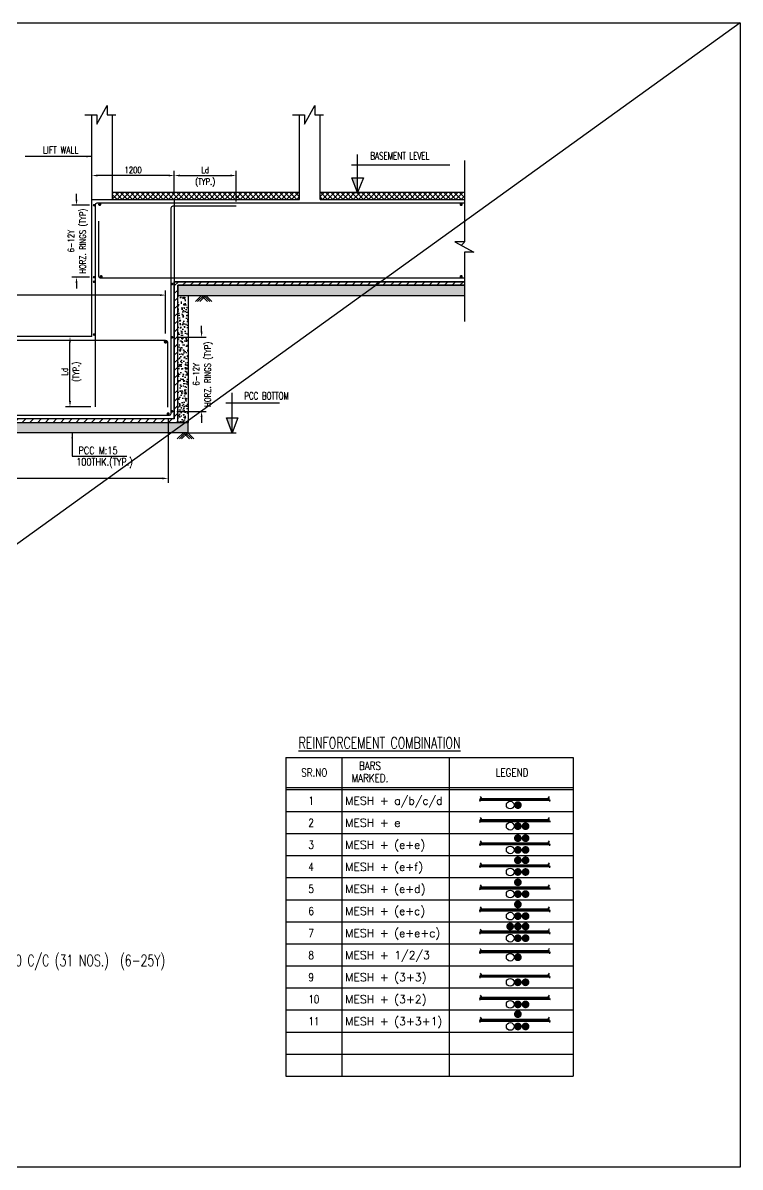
# Model space of a CAD drawing. Extents: x 324505 to 1272425, y -526289 to -156124.
# Drawn here: x 405279 to 436637, y -257161 to -207141 of the extents above; entities that cross this region are included whole.
import ezdxf
from ezdxf.enums import TextEntityAlignment as Align

# ---------------------------------------------------------------- set-up
doc = ezdxf.new("R2010")
doc.units = 0
doc.header["$LTSCALE"] = 500
doc.header["$MEASUREMENT"] = 0
doc.header["$PDMODE"] = 35
doc.header["$PDSIZE"] = -15
doc.linetypes.add('HIDDEN2', pattern=[0.1875, 0.125, -0.0625])
doc.layers.get('DEFPOINTS').update_dxf_attribs({"color": 4})
for name, color, linetype in [('FRAME TABLE', 5, 'Continuous'), ('level', 3, 'Continuous'), ('P.C.C.', 8, 'Continuous'), ('S-273 DAI', 3, 'Continuous'), ('S-BRECK LINE', 8, 'Continuous'), ('S-COLUMN', 1, 'Continuous'), ('S-COLUMN NO', 2, 'Continuous'), ('S-CONCRET LINE', 4, 'Continuous'), ('S-DIM-1', 5, 'Continuous'), ('S-HATCH @ 1', 252, 'Continuous'), ('S-LEVEL SECTION', 3, 'Continuous'), ('S-PCC', 9, 'Continuous'), ('S-REINFORCEMENT', 6, 'Continuous'), ('S-TEXT', 2, 'Continuous'), ('S-TEXT-1', 4, 'Continuous'), ('S-TITIL', 6, 'Continuous'), ('S-WATER PROFING', 9, 'Continuous'), ('TEXT', 4, 'Continuous')]:
    doc.layers.add(name, color=color, linetype=linetype)
doc.styles.add('ROMAND', font='simplex.shx')
doc.styles.add('ROMANS', font='simplex.shx', dxfattribs={"width": 0.8, "height": 275, "bigfont": 'bigfont.shx'})
doc.dimstyles.new('dim100', dxfattribs={"dimtxt": 250, "dimasz": 250, "dimexe": 200, "dimexo": 200, "dimgap": 100, "dimtad": 1, "dimdec": 0, "dimzin": 0, "dimdsep": 46, "dimtxsty": 'ROMANS', "dimcen": 0, "dimclrd": 5, "dimclre": 5, "dimclrt": 4, "dimadec": 0, "dimazin": 0, "dimtfac": 1, "dimtdec": 0, "dimtix": 1, "dimtofl": 0, "dimtmove": 2, "dimatfit": 3, "dimfxl": 0, "dimtolj": 1, "dimtzin": 0, "dimlwd": -1, "dimlwe": -1, "dimarcsym": 0})
doc.dimstyles.new('dim33.33', dxfattribs={"dimtxt": 250, "dimasz": 250, "dimexe": 200, "dimexo": 200, "dimgap": 100, "dimtad": 1, "dimdec": 0, "dimlfac": 0.333331, "dimzin": 0, "dimdsep": 46, "dimtxsty": 'ROMANS', "dimcen": 0, "dimclrd": 5, "dimclre": 5, "dimclrt": 4, "dimadec": 0, "dimazin": 0, "dimtfac": 1, "dimtdec": 0, "dimtix": 1, "dimtofl": 0, "dimtmove": 2, "dimatfit": 3, "dimfxl": 0, "dimtolj": 1, "dimtzin": 0, "dimlwd": -1, "dimlwe": -1, "dimarcsym": 0})

# ---------------------------------------------------------------- blocks, each defined once
blk = doc.blocks.new('*U1075')
at = {"layer": 'level'}
blk.add_hatch(color=11, dxfattribs=at).paths.add_polyline_path([(0, 644), (-250, 644), (0, 0)])
at = {"layer": 'S-LEVEL SECTION'}
for p, q in [((0, 0), (0, 1658)), ((-266, 1217), (4028, 1217)), ((-250, 0), (180, 0))]:
    blk.add_line(p, q, dxfattribs=at)
blk.add_lwpolyline([(0, 0), (-250, 644), (250, 644)], close=True, dxfattribs=at)
at = {"layer": 'S-LEVEL SECTION', "style": 'ROMANS', "width": 0.7}
for tag, p in [('FLOOR', (338, 1456)), ('LVL', (182, 834))]:
    blk.add_attdef(tag, p, '', height=325, dxfattribs=at)
blk = doc.blocks.new('*U1077')
at = {"layer": 'level'}
blk.add_hatch(color=11, dxfattribs=at).paths.add_polyline_path([(0, 644), (-250, 644), (0, 0)])
at = {"layer": 'S-LEVEL SECTION'}
for p, q in [((0, 0), (0, 1749)), ((-266, 1308), (2079, 1308)), ((-1937, 0), (180, 0))]:
    blk.add_line(p, q, dxfattribs=at)
blk.add_lwpolyline([(0, 0), (-250, 644), (250, 644)], close=True, dxfattribs=at)
at = {"layer": 'S-LEVEL SECTION', "style": 'ROMANS', "width": 0.7}
for tag, p in [('FLOOR', (338, 1456)), ('LVL', (182, 834))]:
    blk.add_attdef(tag, p, '', height=325, dxfattribs=at)
blk = doc.blocks.new('*D1175')
at = {"layer": 'DEFPOINTS', "color": 0}
for p in [(408299, -213814), (408299, -214856), (411899, -214856)]:
    blk.add_point(p, dxfattribs=at)
at = {"layer": 'S-DIM-1', "color": 5}
for p, q in [((408299, -214656), (408299, -213614)), ((411649, -213814), (408549, -213814)), ((411899, -214656), (411899, -213614))]:
    blk.add_line(p, q, dxfattribs=at)
for points in [[(408549, -213772), (408549, -213855), (408299, -213814)], [(411649, -213855), (411649, -213772), (411899, -213814)]]:
    blk.add_solid(points, dxfattribs=at)
at = {"layer": 'S-DIM-1', "color": 4, "insert": (410099, -213576), "char_height": 275, "attachment_point": 5, "style": 'ROMANS'}
blk.add_mtext('\\A1;1200', dxfattribs=at)
blk = doc.blocks.new('*D1177')
at = {"layer": 'DEFPOINTS', "color": 0}
for p in [(408393, -215112), (407624, -218256), (408393, -218256)]:
    blk.add_point(p, dxfattribs=at)
at = {"layer": 'S-DIM-1', "color": 5}
for p, q in [((407624, -214862), (407624, -214612)), ((408193, -215112), (407424, -215112)), ((408193, -218256), (407424, -218256)), ((407624, -218506), (407624, -218756))]:
    blk.add_line(p, q, dxfattribs=at)
for points in [[(407582, -214862), (407666, -214862), (407624, -215112)], [(407666, -218506), (407582, -218506), (407624, -218256)]]:
    blk.add_solid(points, dxfattribs=at)
at = {"layer": 'S-DIM-1', "color": 4, "char_height": 275, "attachment_point": 5, "rotation": 90, "style": 'ROMANS'}
for s, insert in [('HORZ. RINGS (TYP)', (407934, -216684)), ('\\A1;6-12Y', (407387, -216684))]:
    blk.add_mtext(s, dxfattribs=dict(at, insert=insert))
blk = doc.blocks.new('*D1178')
at = {"layer": 'DEFPOINTS', "color": 0}
for p in [(411805, -220884), (411805, -224124), (413094, -224124)]:
    blk.add_point(p, dxfattribs=at)
at = {"layer": 'S-DIM-1', "color": 5}
for p, q in [((413094, -220634), (413094, -220384)), ((412005, -220884), (413294, -220884)), ((412005, -224124), (413294, -224124)), ((413094, -224374), (413094, -224624))]:
    blk.add_line(p, q, dxfattribs=at)
for points in [[(413052, -220634), (413135, -220634), (413094, -220884)], [(413135, -224374), (413052, -224374), (413094, -224124)]]:
    blk.add_solid(points, dxfattribs=at)
at = {"layer": 'S-DIM-1', "color": 4, "char_height": 275, "attachment_point": 5, "rotation": 90, "style": 'ROMANS'}
for s, insert in [('HORZ. RINGS (TYP)', (413403, -222504)), ('\\A1;6-12Y', (412856, -222504))]:
    blk.add_mtext(s, dxfattribs=dict(at, insert=insert))
blk = doc.blocks.new('*D1179')
at = {"layer": 'DEFPOINTS', "color": 0}
for p in [(387673, -224235), (411630, -224235), (387673, -227054)]:
    blk.add_point(p, dxfattribs=at)
at = {"layer": 'S-DIM-1', "color": 5}
for p, q in [((387673, -224435), (387673, -227254)), ((411630, -224435), (411630, -227254)), ((411380, -227054), (387923, -227054))]:
    blk.add_line(p, q, dxfattribs=at)
for points in [[(387923, -227013), (387923, -227096), (387673, -227054)], [(411380, -227096), (411380, -227013), (411630, -227054)]]:
    blk.add_solid(points, dxfattribs=at)
at = {"layer": 'S-DIM-1', "color": 4, "insert": (399651, -226817), "char_height": 275, "attachment_point": 5, "style": 'ROMANS'}
blk.add_mtext('\\A1;{ BOTTOM STEEL}', dxfattribs=at)
blk = doc.blocks.new('*D1180')
at = {"layer": 'DEFPOINTS', "color": 0}
for p in [(387829, -219041), (387829, -220926), (411519, -220926)]:
    blk.add_point(p, dxfattribs=at)
at = {"layer": 'S-DIM-1', "color": 5}
for p, q in [((387829, -220726), (387829, -218841)), ((411269, -219041), (388079, -219041)), ((411519, -220726), (411519, -218841))]:
    blk.add_line(p, q, dxfattribs=at)
for points in [[(388079, -219000), (388079, -219083), (387829, -219041)], [(411269, -219083), (411269, -219000), (411519, -219041)]]:
    blk.add_solid(points, dxfattribs=at)
at = {"layer": 'S-DIM-1', "color": 4, "insert": (401501, -218666), "char_height": 275, "attachment_point": 5, "style": 'ROMANS'}
blk.add_mtext('\\A1;{TOP STEEL }', dxfattribs=at)
blk = doc.blocks.new('*D1181')
at = {"layer": 'DEFPOINTS', "color": 0}
for p in [(414605, -213814), (411899, -214856), (414605, -215156)]:
    blk.add_point(p, dxfattribs=at)
at = {"layer": 'S-DIM-1', "color": 5}
for p, q in [((411899, -214656), (411899, -213614)), ((412149, -213814), (414355, -213814)), ((414605, -214956), (414605, -213614))]:
    blk.add_line(p, q, dxfattribs=at)
for points in [[(412149, -213772), (412149, -213855), (411899, -213814)], [(414355, -213855), (414355, -213772), (414605, -213814)]]:
    blk.add_solid(points, dxfattribs=at)
at = {"layer": 'S-DIM-1', "color": 4, "char_height": 275, "attachment_point": 5, "style": 'ROMANS'}
for s, insert in [('\\A1;{Ld\\Fsimplex.shx,bigfont.shx;', (413252, -213576)), ('(TYP.)}', (413252, -214123))]:
    blk.add_mtext(s, dxfattribs=dict(at, insert=insert))
blk = doc.blocks.new('*D1182')
at = {"layer": 'DEFPOINTS', "color": 0}
for p in [(407339, -220856), (408299, -220856), (408449, -223927)]:
    blk.add_point(p, dxfattribs=at)
at = {"layer": 'S-DIM-1', "color": 5}
for p, q in [((408099, -220856), (407139, -220856)), ((407339, -223677), (407339, -221106)), ((408249, -223927), (407139, -223927))]:
    blk.add_line(p, q, dxfattribs=at)
for points in [[(407381, -221106), (407298, -221106), (407339, -220856)], [(407298, -223677), (407381, -223677), (407339, -223927)]]:
    blk.add_solid(points, dxfattribs=at)
at = {"layer": 'S-DIM-1', "color": 4, "char_height": 275, "attachment_point": 5, "rotation": 90, "style": 'ROMANS'}
for s, insert in [('(TYP.)}', (407649, -222392)), ('\\A1;{\\Fsimplex.shx,bigfont.shx;Ld', (407102, -222392))]:
    blk.add_mtext(s, dxfattribs=dict(at, insert=insert))

msp = doc.modelspace()

# ---------------------------------------------------------------- hatches: boundary and pattern name
at = {"layer": 'S-HATCH @ 1'}
h = msp.add_hatch(dxfattribs=at)
h.set_pattern_fill('ANSI37', color=256, scale=50)
h.set_pattern_definition([(45, (431173.84, -214405.79), (-112.2532, 112.2532), []), (135, (431173.84, -214405.79), (-112.2532, -112.2532), [])])
h.paths.add_polyline_path([(417373.843, -214855.791), (417373.843, -214555.791), (409198.862, -214555.791), (409198.862, -214855.791)])
h.paths.add_polyline_path([(424582.882, -214555.791), (418273.843, -214555.791), (418273.843, -214555.791), (418273.843, -214855.791), (418273.843, -214855.791), (424582.882, -214855.791)])
at = {"layer": 'S-PCC'}
h = msp.add_hatch(dxfattribs=at)
h.set_pattern_fill('AR-CONC', color=256, scale=2, style=0)
h.set_pattern_definition([(50, (-429453.8, -220310.52), (364.36934, -31.87817), [38.1, -419.1]), (355, (-429453.8, -220310.52), (-70.48684, 382.11369), [30.48, -335.28117]), (100.451445, (-429423.43, -220313.18), (293.8825, 350.2355), [32.38002, -356.18049]), (46.1842, (-429453.8, -220208.9), (542.15808, -84.08466), [57.15, -628.65]), (96.63556, (-429408.6, -220215.93), (474.80827, 494.85225), [48.57005, -534.2712]), (351.18415, (-429453.8, -220208.9), (474.80827, 494.85225), [45.71993, -502.91946]), (21, (-429403, -220234.32), (303.22878, -204.5304), [38.1, -419.1]), (326, (-429403, -220234.32), (123.60406, 368.37593), [30.48, -335.28]), (71.451445, (-429377.72, -220251.36), (426.83284, 163.84554), [32.38002, -356.17988]), (37.5, (-429453.79, -220310.52), (6.177207, 169.110078), [0, -331.216, 0, -340.36, 0, -336.55]), (7.5, (-429453.8, -220310.52), (133.639325, 200.36115), [0, -194.056, 0, -323.596, 0, -128.27]), (327.5, (-429567.08, -220310.52), (271.18119, -11.457488), [0, -127, 0, -396.24, 0, -525.78]), (317.5, (-429617.88, -220310.52), (296.25836, 50.85298), [0, -165.1, 0, -263.144, 0, -373.38])])
h.paths.add_polyline_path([(424582.882, -218605.791), (412048.843, -218605.791), (412048.843, -219055.791), (424582.882, -219055.791)])
h = msp.add_hatch(dxfattribs=at)
h.set_pattern_fill('AR-CONC', color=256, scale=2, angle=270, style=0)
h.set_pattern_definition([(320, (415369.1, 618761.52), (-31.87817, -364.36934), [38.1, -419.1]), (265, (415369.1, 618761.5), (382.11369, 70.48684), [30.48, -335.28117]), (10.451445, (415366.46, 618731.15), (350.2355, -293.8825), [32.38002, -356.18049]), (316.1842, (415470.7, 618761.5), (-84.08466, -542.15808), [57.15, -628.65]), (6.63556, (415463.7, 618716.34), (494.85225, -474.80827), [48.57005, -534.2712]), (261.18415, (415470.7, 618761.5), (494.85225, -474.80827), [45.71993, -502.91946]), (291, (415445.3, 618710.72), (-204.5304, -303.22878), [38.1, -419.1]), (236, (415445.3, 618710.7), (368.37593, -123.60406), [30.48, -335.28]), (341.451445, (415428.27, 618685.45), (163.84554, -426.83284), [32.38002, -356.17988]), (307.5, (415369.11, 618761.52), (169.110078, -6.177207), [0, -331.216, 0, -340.36, 0, -336.55]), (277.5, (415369.11, 618761.52), (200.36115, -133.639325), [0, -194.056, 0, -323.596, 0, -128.27]), (237.5, (415369.11, 618874.8), (-11.457488, -271.18119), [0, -127, 0, -396.24, 0, -525.78]), (227.5, (415369.11, 618925.6), (50.85298, -296.25836), [0, -165.1, 0, -263.144, 0, -373.38])])
h.paths.add_polyline_path([(412498.843, -219055.791), (412048.843, -219055.791), (412048.843, -224605.791), (412498.843, -224605.791)])
h = msp.add_hatch(dxfattribs=at)
h.set_pattern_fill('AR-CONC', color=256, scale=2, style=0)
h.set_pattern_definition([(50, (-439953.8, -221735.52), (364.36934, -31.87817), [38.1, -419.1]), (355, (-439953.8, -221735.52), (-70.48684, 382.11369), [30.48, -335.28117]), (100.451445, (-439923.43, -221738.18), (293.8825, 350.2355), [32.38002, -356.18049]), (46.1842, (-439953.8, -221633.9), (542.15808, -84.08466), [57.15, -628.65]), (96.63556, (-439908.6, -221640.93), (474.80827, 494.85225), [48.57005, -534.2712]), (351.18415, (-439953.8, -221633.9), (474.80827, 494.85225), [45.71993, -502.91946]), (21, (-439903, -221659.32), (303.22878, -204.5304), [38.1, -419.1]), (326, (-439903, -221659.32), (123.60406, 368.37593), [30.48, -335.28]), (71.451445, (-439877.72, -221676.36), (426.83284, 163.84554), [32.38002, -356.17988]), (37.5, (-439953.79, -221735.52), (6.177207, 169.110078), [0, -331.216, 0, -340.36, 0, -336.55]), (7.5, (-439953.8, -221735.52), (133.639325, 200.36115), [0, -194.056, 0, -323.596, 0, -128.27]), (327.5, (-440067.08, -221735.52), (271.18119, -11.457488), [0, -127, 0, -396.24, 0, -525.78]), (317.5, (-440117.88, -221735.52), (296.25836, 50.85298), [0, -165.1, 0, -263.144, 0, -373.38])])
h.paths.add_polyline_path([(386848.843, -224605.791), (386848.843, -225055.791), (412488.514, -225055.791), (412488.514, -224605.791)])
at = {"layer": 'S-WATER PROFING', "linetype": 'Continuous', "ltscale": 200}
h = msp.add_hatch(dxfattribs=at)
h.set_pattern_fill('ANSI31', color=256, scale=75, style=0)
h.set_pattern_definition([(45, (-1198091.02, -287948.57), (-168.379802, 168.379802), [])])
h.paths.add_polyline_path([(424582.882, -216707.655), (424582.882, -216933.128), (424995.003, -217158.602), (424582.882, -217158.602), (424582.882, -220189.822)])
h.paths.add_polyline_path([(424582.882, -218455.791), (411898.843, -218455.791), (411898.843, -224455.791), (387448.843, -224455.791), (387448.843, -218455.791), (375756.181, -218455.791), (375756.181, -218605.791), (387298.843, -218605.791), (387298.843, -224605.791), (412048.843, -224605.791), (412048.843, -218605.791), (424582.882, -218605.791), (424582.882, -217158.602), (424995.003, -217158.602), (424170.76, -216707.655), (424582.882, -216707.655), (424582.882, -213150.498)])

# ---------------------------------------------------------------- linework, layer by layer
at = {"layer": 'FRAME TABLE', "color": 7}
for p, q in [((416782.167, -239258.368), (429339.03, -239258.368)), ((416782.167, -239258.368), (416782.167, -253186.088)), ((419217.071, -239258.368), (419217.071, -253186.088)), ((423914.686, -239258.368), (423914.686, -253186.088)), ((429339.03, -239258.368), (429339.03, -253186.088)), ((416782.167, -240568.675), (429339.03, -240568.675)), ((416782.167, -240647.22), (429339.03, -240647.22)), ((416782.167, -253186.088), (429339.03, -253186.088))]:
    msp.add_line(p, q, dxfattribs=at)
at = {"layer": 'FRAME TABLE'}
for p, q in [((416782.167, -241611.748), (429339.03, -241611.748)), ((416782.167, -242576.277), (429339.03, -242576.277)), ((416782.167, -243540.805), (429339.03, -243540.805)), ((416782.167, -244505.333), (429339.03, -244505.333)), ((416782.167, -245469.862), (429339.03, -245469.862)), ((416782.167, -246434.39), (429339.03, -246434.39)), ((416782.167, -247398.918), (429339.03, -247398.918)), ((416782.167, -248363.447), (429339.03, -248363.447)), ((416782.167, -249327.975), (429339.03, -249327.975)), ((416782.167, -249327.975), (429339.03, -249327.975)), ((416782.167, -250292.503), (429339.03, -250292.503)), ((416782.167, -251257.032), (429339.03, -251257.032)), ((416782.167, -252221.56), (429339.03, -252221.56))]:
    msp.add_line(p, q, dxfattribs=at)
at = {"layer": 'P.C.C.', "color": 8, "linetype": 'Continuous', "elevation": 0}
for points in [[(424582.882, -218455.791), (411898.843, -218455.791), (411898.843, -224455.791), (387448.843, -224455.791), (387448.843, -218455.791), (379766.063, -218455.791)], [(379766.063, -218605.791), (387298.843, -218605.791), (387298.843, -224605.791), (412048.843, -224605.791), (412048.843, -218605.791), (424582.882, -218605.791)]]:
    msp.add_lwpolyline(points, dxfattribs=at)
at = {"layer": 'S-BRECK LINE', "elevation": 0}
for points in [[(407993.867, -211160.183), (408516.877, -211160.183), (408516.877, -211572.305), (408967.824, -210748.062), (408967.824, -211160.183), (409345.023, -211160.183)], [(417068.849, -211160.183), (417591.859, -211160.183), (417591.859, -211572.305), (418042.805, -210748.062), (418042.805, -211160.183), (418420.005, -211160.183)], [(424582.882, -213150.498), (424582.882, -216707.655), (424170.76, -216707.655), (424995.003, -217158.602), (424582.882, -217158.602), (424582.882, -220189.822)]]:
    msp.add_lwpolyline(points, dxfattribs=at)
at = {"layer": 'S-COLUMN', "color": 10, "ltscale": 2}
for p, q in [((408298.843, -220855.791, 0), (408298.843, -211160.183, 0)), ((409198.862, -214855.791, 0), (409198.862, -211160.183, 0)), ((417373.843, -214855.791, 0), (417373.843, -211160.183, 0)), ((418273.843, -214855.791, 0), (418273.843, -211160.183, 0))]:
    msp.add_line(p, q, dxfattribs=at)
at = {"layer": 'S-CONCRET LINE'}
for p, q in [((436637.448, -207140.534), (367202.045, -257160.99)), ((408298.843, -214855.791, 0), (417373.843, -214855.791, 0)), ((408298.843, -220855.791, 0), (408298.843, -214855.791, 0)), ((418273.843, -214855.791, 0), (424582.882, -214855.791, 0)), ((411898.843, -218455.791, 0), (424582.882, -218455.791, 0.005)), ((411898.843, -218455.791, 0), (424582.882, -218455.791, 0.005)), ((411898.843, -224455.791, 0), (411898.843, -218455.791, 0)), ((408298.843, -220855.791, 0), (400123.862, -220855.791, 0)), ((411898.843, -224455.791, 0), (387448.843, -224455.791, 0))]:
    msp.add_line(p, q, dxfattribs=at)
at = {"layer": 'S-CONCRET LINE', "color": 8, "linetype": 'HIDDEN2', "ltscale": 1000}
msp.add_line((411898.843, -214855.791, -0.073), (411898.843, -218455.791, 0), dxfattribs=at)
at = {"layer": 'S-CONCRET LINE'}
msp.add_lwpolyline([(367202.045, -207140.534), (436637.448, -207140.534), (436637.448, -257160.99), (367202.045, -257160.99)], close=True, dxfattribs=at)
at = {"layer": 'S-HATCH @ 1'}
for p, q in [((417373.843, -214555.791, 0), (409198.862, -214555.791, 0)), ((424582.882, -214555.791, 0), (418273.843, -214555.791, 0))]:
    msp.add_line(p, q, dxfattribs=at)
at = {"layer": 'S-PCC', "ltscale": 4}
msp.add_line((412488.514, -225055.791, 0), (414577.931, -225055.791, 0), dxfattribs=at)
at = {"layer": 'S-PCC', "elevation": 0}
for points in [[(424582.882, -218605.791), (412048.843, -218605.791), (412048.843, -219055.791), (424582.882, -219055.791)], [(413357.748, -219324.27), (413089.269, -219055.791), (412820.789, -219324.27)], [(413452.67, -219324.27), (413184.19, -219055.791), (412915.711, -219324.27)], [(413547.592, -219324.27), (413279.112, -219055.791), (413010.633, -219324.27)], [(412567.15, -225324.27), (412298.67, -225055.791), (412030.19, -225324.27)], [(412662.072, -225324.27), (412393.592, -225055.791), (412125.112, -225324.27)], [(412756.993, -225324.27), (412488.514, -225055.791), (412220.034, -225324.27)]]:
    msp.add_lwpolyline(points, dxfattribs=at)
for points in [[(412048.843, -224605.791), (412048.843, -219055.791), (412498.843, -219055.791), (412498.843, -224605.791)], [(412488.514, -225055.791), (386848.843, -225055.791), (386848.843, -224605.791), (412488.514, -224605.791)]]:
    msp.add_lwpolyline(points, close=True, dxfattribs=at)
at = {"layer": 'S-REINFORCEMENT', "ltscale": 1000, "elevation": 0}
for points, const_width in [([(408420.843, -215112.162, 1), (408364.843, -215112.162, 1)], 56), ([(408672.5, -215076.103, -1), (408602.187, -215076.103, -1)], 70.312), ([(424407.865, -215076.103, 1), (424478.178, -215076.103, 1)], 70.312), ([(408420.843, -218255.566, 1), (408364.843, -218255.566, 1)], 56), ([(408420.843, -218455.999, 1), (408364.843, -218455.999, 1)], 56), ([(408735.016, -218235.478, 1), (408664.704, -218235.478, 1)], 70.312), ([(411776.843, -218553.662, -1), (411832.843, -218553.662, -1)], 56), ([(424407.865, -218233.183, 1), (424478.178, -218233.183, 1)], 70.312), ([(408420.843, -220767.662, 1), (408364.843, -220767.662, 1)], 56), ([(411558.843, -221081.372, -1), (411478.843, -221081.372, -1)], 80), ([(411776.843, -220883.969, -1), (411832.843, -220883.969, -1)], 56), ([(411776.843, -224123.662, -1), (411832.843, -224123.662, -1)], 56), ([(411664.683, -224235.492, -1), (411594.371, -224235.492, -1)], 70.312)]:
    msp.add_lwpolyline(points, format="xyb", close=True, dxfattribs=dict(at, const_width=const_width))
for points in [[(408448.843, -223927.431), (408448.843, -215085.791, -0.414213562), (408528.843, -215005.791), (424582.882, -215005.791)], [(414605.078, -215155.791), (411828.843, -215155.791, 0.414213562), (411748.843, -215235.791), (411748.843, -224225.791, -0.414213562), (411668.843, -224305.791), (387678.843, -224305.791, -0.414213562), (387598.843, -224225.791), (387598.843, -215235.791, 0.414213562), (387518.843, -215155.791), (384742.609, -215155.791)], [(424582.882, -218305.791), (408678.843, -218305.791, -0.414213562), (408598.843, -218225.791), (408598.843, -215808.83)], [(387748.843, -223682.186), (387748.843, -221085.791, -0.414213562), (387828.843, -221005.791), (411518.843, -221005.791, -0.414213562), (411598.843, -221085.791), (411598.843, -223934.398)]]:
    msp.add_lwpolyline(points, format="xyb", dxfattribs=at)
at = {"layer": 'S-REINFORCEMENT', "ltscale": 1000, "const_width": 140}
for points in [[(425256.358, -241090.749), (428308.83, -241090.749)], [(425256.358, -242012.132), (428308.83, -242012.132)], [(425256.358, -243026.618), (428308.83, -243026.618)], [(425256.358, -243991.147), (428308.83, -243991.147)], [(425256.358, -244955.675), (428308.83, -244955.675)], [(425256.358, -245920.203), (428308.83, -245920.203)], [(425256.358, -246884.732), (428308.83, -246884.732)], [(425256.358, -247742.242), (428308.83, -247742.242)], [(425256.358, -248813.788), (428308.83, -248813.788)], [(425256.358, -249778.316), (428308.83, -249778.316)], [(425256.358, -250742.845), (428308.83, -250742.845)]]:
    msp.add_lwpolyline(points, dxfattribs=at)
at = {"layer": 'S-REINFORCEMENT', "ltscale": 1000, "const_width": 168.75}
for points in [[(427005.472, -241335.255, 1), (426836.722, -241335.255, 1)], [(427005.472, -242256.638, 1), (426836.722, -242256.638, 1)], [(427341.472, -242256.638, 1), (427172.722, -242256.638, 1)], [(427005.472, -242782.112, -1), (426836.722, -242782.112, -1)], [(427341.472, -242782.112, -1), (427172.722, -242782.112, -1)], [(427005.472, -243295.302, -1), (426836.722, -243295.302, -1)], [(427005.472, -243746.641, -1), (426836.722, -243746.641, -1)], [(427341.472, -243295.302, -1), (427172.722, -243295.302, -1)], [(427341.472, -243746.641, -1), (427172.722, -243746.641, -1)], [(427005.472, -244259.83, -1), (426836.722, -244259.83, -1)], [(427341.472, -244259.83, -1), (427172.722, -244259.83, -1)], [(427005.472, -244711.169, -1), (426836.722, -244711.169, -1)], [(427005.472, -245224.358, -1), (426836.722, -245224.358, -1)], [(427341.472, -245224.358, -1), (427172.722, -245224.358, -1)], [(427005.472, -245675.697, -1), (426836.722, -245675.697, -1)], [(427005.472, -246188.887, -1), (426836.722, -246188.887, -1)], [(427341.472, -246188.887, -1), (427172.722, -246188.887, -1)], [(426669.472, -246640.226, -1), (426500.722, -246640.226, -1)], [(427005.472, -246640.226, -1), (426836.722, -246640.226, -1)], [(427341.472, -246640.226, -1), (427172.722, -246640.226, -1)], [(427005.472, -247153.415, -1), (426836.722, -247153.415, -1)], [(427341.472, -247153.415, -1), (427172.722, -247153.415, -1)], [(427005.472, -247986.748, 1), (426836.722, -247986.748, 1)], [(427005.472, -249082.471, -1), (426836.722, -249082.471, -1)], [(427341.472, -249082.471, -1), (427172.722, -249082.471, -1)], [(427005.472, -250047, -1), (426836.722, -250047, -1)], [(427341.472, -250047, -1), (427172.722, -250047, -1)], [(427005.472, -250474.161, 1), (426836.722, -250474.161, 1)], [(427005.472, -251011.528, -1), (426836.722, -251011.528, -1)], [(427341.472, -251011.528, -1), (427172.722, -251011.528, -1)]]:
    msp.add_lwpolyline(points, format="xyb", close=True, dxfattribs=at)
at = {"layer": 'S-REINFORCEMENT'}
for centre in [(426585.097, -241335.255), (426585.097, -242256.638), (426585.097, -243295.302), (426585.097, -244259.83), (426585.097, -245224.358), (426585.097, -246188.887), (426585.097, -247153.415), (426585.097, -247986.748), (426585.097, -249082.471), (426585.097, -250047), (426585.097, -251011.528)]:
    msp.add_circle(centre, 168.75, dxfattribs=at)
for points in [[(425275.895, -240957.023), (425329.637, -241090.749), (425256.358, -241090.749), (425256.358, -241181.552)], [(428289.293, -240957.023), (428235.55, -241090.749), (428308.83, -241090.749), (428308.83, -241181.552)], [(425275.895, -241878.406), (425329.637, -242012.132), (425256.358, -242012.132), (425256.358, -242102.935)], [(428289.293, -241878.406), (428235.55, -242012.132), (428308.83, -242012.132), (428308.83, -242102.935)], [(425275.895, -242892.892), (425329.637, -243026.618), (425256.358, -243026.618), (425256.358, -243117.422)], [(428289.293, -242892.892), (428235.55, -243026.618), (428308.83, -243026.618), (428308.83, -243117.422)], [(425275.895, -243857.421), (425329.637, -243991.147), (425256.358, -243991.147), (425256.358, -244081.95)], [(428289.293, -243857.421), (428235.55, -243991.147), (428308.83, -243991.147), (428308.83, -244081.95)], [(425275.895, -244821.949), (425329.637, -244955.675), (425256.358, -244955.675), (425256.358, -245046.478)], [(428289.293, -244821.949), (428235.55, -244955.675), (428308.83, -244955.675), (428308.83, -245046.478)], [(425275.895, -245786.477), (425329.637, -245920.203), (425256.358, -245920.203), (425256.358, -246011.006)], [(428289.293, -245786.477), (428235.55, -245920.203), (428308.83, -245920.203), (428308.83, -246011.006)], [(425275.895, -246751.006), (425329.637, -246884.732), (425256.358, -246884.732), (425256.358, -246975.535)], [(428289.293, -246751.006), (428235.55, -246884.732), (428308.83, -246884.732), (428308.83, -246975.535)], [(425275.895, -247608.517), (425329.637, -247742.242), (425256.358, -247742.242), (425256.358, -247833.046)], [(428289.293, -247608.517), (428235.55, -247742.242), (428308.83, -247742.242), (428308.83, -247833.046)], [(425275.895, -248680.062), (425329.637, -248813.788), (425256.358, -248813.788), (425256.358, -248904.591)], [(428289.293, -248680.062), (428235.55, -248813.788), (428308.83, -248813.788), (428308.83, -248904.591)], [(425275.895, -249644.591), (425329.637, -249778.316), (425256.358, -249778.316), (425256.358, -249869.12)], [(428289.293, -249644.591), (428235.55, -249778.316), (428308.83, -249778.316), (428308.83, -249869.12)], [(425275.895, -250609.119), (425329.637, -250742.845), (425256.358, -250742.845), (425256.358, -250833.648)], [(428289.293, -250609.119), (428235.55, -250742.845), (428308.83, -250742.845), (428308.83, -250833.648)]]:
    msp.add_spline(points, degree=3, dxfattribs=at)
at = {"layer": 'S-WATER PROFING', "linetype": 'Continuous', "ltscale": 200, "elevation": 0}
for points in [[(424582.882, -218455.791), (411898.843, -218455.791), (411898.843, -224455.791), (387448.843, -224455.791), (387448.843, -218455.791), (379766.063, -218455.791)], [(379766.063, -218605.791), (387298.843, -218605.791), (387298.843, -224605.791), (412048.843, -224605.791), (412048.843, -218605.791), (424582.882, -218605.791)]]:
    msp.add_lwpolyline(points, dxfattribs=at)

# ---------------------------------------------------------------- block references
at = {"layer": 'S-LEVEL SECTION', "color": 2}
ref = msp.add_blockref('*U1075', (419915.603, -214555.791, 0), dxfattribs=at)
ref.add_attrib('FLOOR', ' BASEMENT LEVEL', (420315.224, -213115.124, 0), dxfattribs={"height": 325, "style": 'ROMANS', "width": 0.7})
ref = msp.add_blockref('*U1077', (414425.253, -225055.791, 0), dxfattribs=at)
ref.add_attrib('FLOOR', 'PCC BOTTOM', (414959.128, -223610.942, 0), dxfattribs={"height": 325, "style": 'ROMANS', "width": 0.7})

# ---------------------------------------------------------------- texts
at = {"layer": 'S-273 DAI', "color": 4, "style": 'ROMAND', "width": 0.8}
for s, p in [('1', (417760.726, -241142.585)), ('2', (417760.726, -242107.113)), ('3', (417760.726, -243071.641)), ('4', (417760.726, -244036.17)), ('5', (417760.726, -245000.698)), ('6', (417760.726, -245965.226)), ('7', (417760.726, -246929.755)), ('8', (417760.726, -247894.283)), ('9', (417760.726, -248858.811)), ('10', (417760.726, -249823.339)), ('11', (417760.726, -250787.868))]:
    msp.add_text(s, height=350, dxfattribs=at).set_placement(p, align=Align.MIDDLE_LEFT)
at = {"layer": 'S-273 DAI', "color": 4, "style": 'ROMAND'}
for s, p in [('MESH + a/b/c/d', (419371.232, -241142.585)), ('MESH + e', (419371.232, -242107.113)), ('MESH + (e+e)', (419371.232, -243071.641)), ('MESH + (e+f)', (419371.232, -244036.17)), ('MESH + (e+d)', (419371.232, -245000.698)), ('MESH + (e+c)', (419371.232, -245965.226)), ('MESH + (e+e+c)', (419371.232, -246929.755)), ('MESH + 1/2/3', (419371.232, -247894.283)), ('MESH + (3+3)', (419371.232, -248858.811)), ('MESH + (3+2)', (419371.232, -249823.339)), ('MESH + (3+3+1)', (419371.232, -250787.868))]:
    msp.add_text(s, height=350, dxfattribs=at).set_placement(p, align=Align.MIDDLE_LEFT)
at = {"layer": 'S-COLUMN NO', "style": 'ROMANS', "width": 0.8}
msp.add_text('LIFT WALL', height=300, dxfattribs=at).set_placement((406934.811, -212694.289, 0), align=Align.MIDDLE)
at = {"layer": 'S-TEXT', "color": 2, "style": 'ROMANS', "width": 0.8}
for s, p in [('BARS', (420455.361, -239619.65)), ('SR.NO', (418020.457, -239913.521)), ('MARKED.', (420455.361, -240153.452)), ('LEGEND', (426666.496, -239911.535))]:
    msp.add_text(s, height=350, dxfattribs=at).set_placement(p, align=Align.MIDDLE)
at = {"layer": 'S-TEXT-1', "style": 'ROMANS', "width": 0.8}
for s, p in [('PCC M:15', (408565.492, -225830.476, 0)), ('100THK.(TYP.)', (408847.492, -226355.476, 0))]:
    msp.add_text(s, height=325, dxfattribs=at).set_placement(p, align=Align.MIDDLE)
at = {"layer": 'S-TITIL', "style": 'ROMANS', "width": 0.7}
msp.add_text('%%UREINFORCEMENT COMBINATION', height=500, dxfattribs=at).set_placement((420872.95, -238616.869), align=Align.MIDDLE_CENTER)
at = {"layer": 'TEXT', "style": 'ROMANS', "width": 0.7}
msp.add_text('ODEX PILE 273 %%C IN WELL 750/900 C/C (31 NOS.)  (6-25Y)', height=500, dxfattribs=at).set_placement((396655.418, -248378.687))

# ---------------------------------------------------------------- dimensions: what is measured, and where the dimension line sits
at = {"layer": 'S-DIM-1'}
dim = msp.add_aligned_dim(p1=(411898.843, -214855.791, -0.073), p2=(408298.843, -214855.791, -0.073), distance=-1041.997, dimstyle='dim33.33', dxfattribs=at)
dim.commit()
dim.dimension.update_dxf_attribs({"geometry": '*D1175', "text_midpoint": (410098.843, -213576.293, -0.073)})
dim = msp.add_linear_dim(base=(414605.078, -213813.793, 0), p1=(411898.843, -214855.791, -0.073), p2=(414605.078, -215155.791, 0), text='{Ld\\Fsimplex.shx,bigfont.shx;\\X(TYP.)}', dimstyle='dim33.33', dxfattribs=at)
dim.commit()
dim.dimension.update_dxf_attribs({"geometry": '*D1181', "text_midpoint": (413251.961, -213813.793, 0)})
for base, p1, p2, angle, text, picture, middle in [((407624.1, -218255.566, 0), (408392.843, -215112.162, 9.181), (408392.843, -218255.566, 0), 90, '6-12Y\\XHORZ. RINGS (TYP)', '*D1177', (407624.1, -216683.864, 0)), ((413093.691, -224123.662, 0), (411804.843, -220883.969, 0), (411804.843, -224123.662, 0), 90, '6-12Y\\XHORZ. RINGS (TYP)', '*D1178', (413093.691, -222503.815, 0)), ((407339.41, -220855.791, 0), (408448.843, -223927.431, 0), (408298.843, -220855.791, 0), 90, '{\\Fsimplex.shx,bigfont.shx;Ld\\X(TYP.)}', '*D1182', (407339.41, -222391.611, 0)), ((387672.843, -227054.471, 0), (411629.527, -224235.492, 0), (387672.843, -224234.992, 0), 180, '{ BOTTOM STEEL}', '*D1179', (399651.185, -226816.971, 0))]:
    dim = msp.add_linear_dim(base=base, p1=p1, p2=p2, angle=angle, text=text, dimstyle='dim33.33', dxfattribs=at)
    dim.commit()
    dim.dimension.update_dxf_attribs({"geometry": picture, "text_midpoint": middle})
dim = msp.add_linear_dim(base=(387828.843, -219041.197), p1=(411518.843, -220925.791, 0), p2=(387828.843, -220925.791, 0), text='{TOP STEEL }', dimstyle='dim33.33', dxfattribs=at)
dim.commit()
dim.dimension.update_dxf_attribs({"geometry": '*D1180', "text_midpoint": (401501.222, -218666.197), "dimtype": 160})

# ---------------------------------------------------------------- leaders
at = {"layer": 'P.C.C.', "color": 2}
msp.add_leader([(408298.843, -212979.831, 0), (405377.76, -212979.831, 0)], dimstyle='dim100', override={"dimgap": 100, "dimtad": 0, "dimarcsym": 1}, dxfattribs=at)
at = {"layer": 'S-DIM-1'}
msp.add_leader([(407437.921, -225055.791, 0), (407437.921, -226086.476, 0), (409821.421, -226086.476, 0)], dimstyle='dim33.33', dxfattribs=at)

doc.saveas('drawing.dxf')
